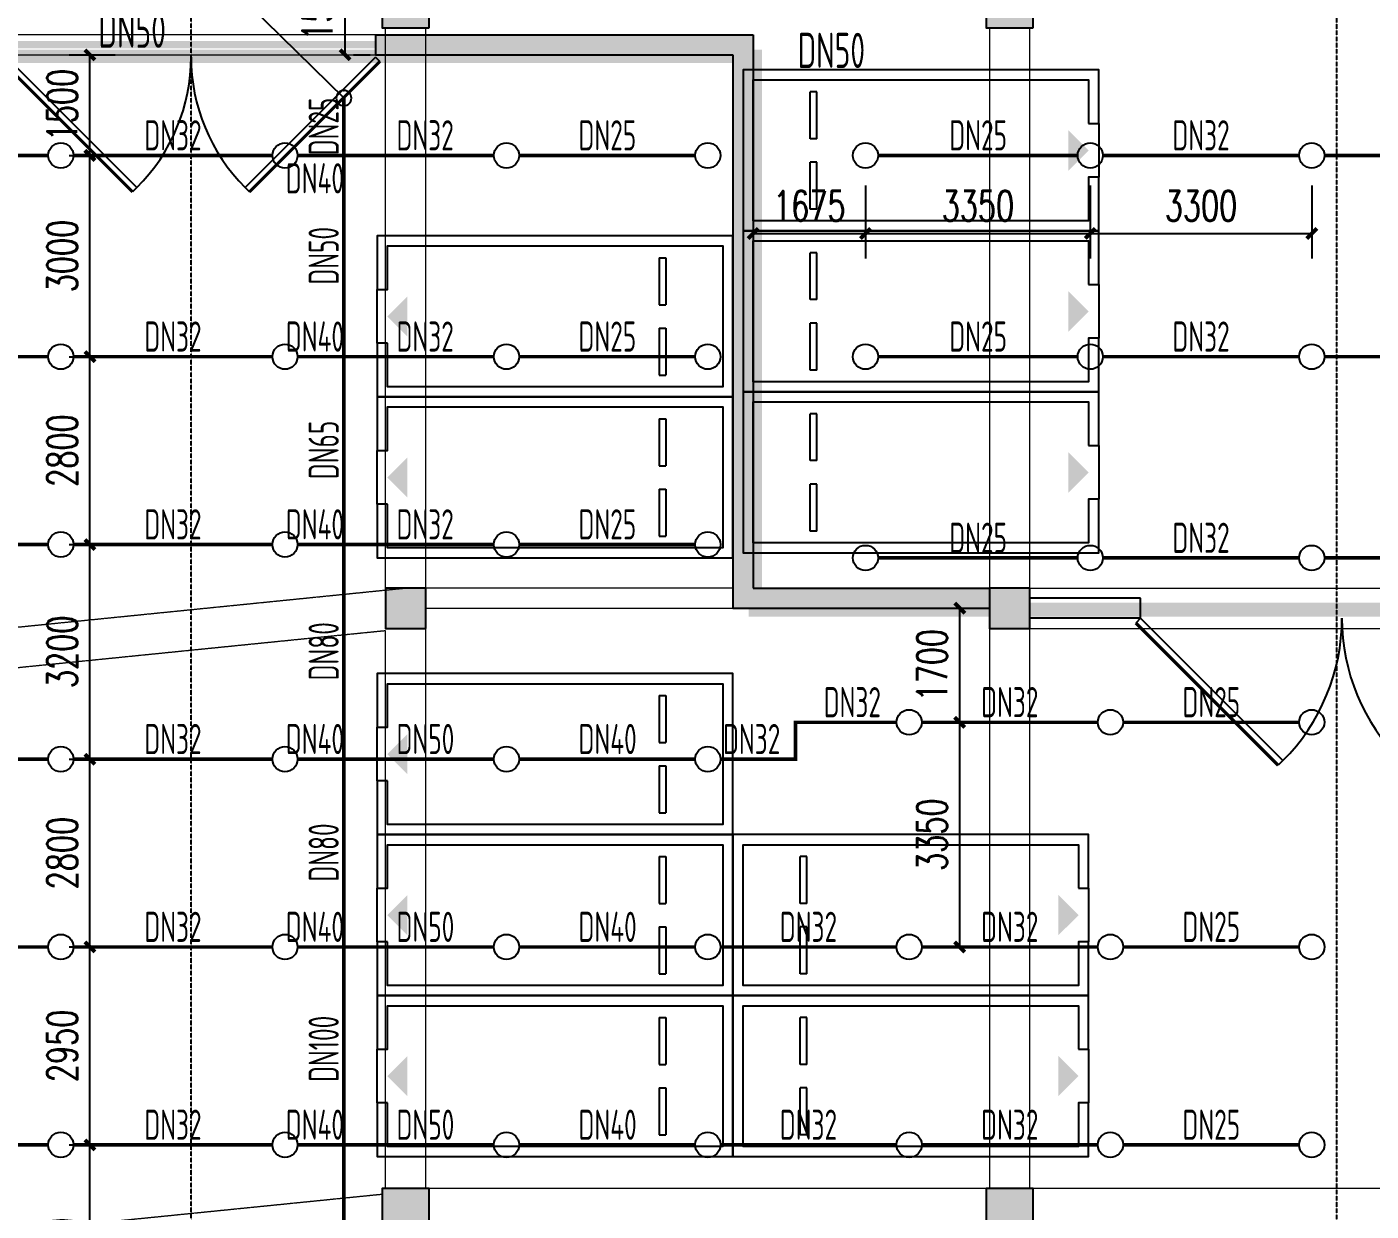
# Model space of a CAD drawing. Extents: x 6824721 to 16538177, y 2478193 to 6665639.
# Drawn here: x 8810068 to 8830099, y 2838464 to 2856118 of the extents above; entities that cross this region are included whole.
import ezdxf

# ---------------------------------------------------------------- set-up
doc = ezdxf.new("R2010")
doc.units = 0
doc.header["$LTSCALE"] = 10
doc.linetypes.add('__DASH', pattern=[0.35, 0.25, -0.1])
doc.linetypes.add('DASH', pattern=[0.35, 0.25, -0.1])
for name, color, linetype in [('0-wo', 8, 'Continuous'), ('00-停车位', 67, 'Continuous'), ('PUB_HATCH', 8, 'Continuous'), ('S-梁-虚线', 4, 'DASH'), ('W-EQUIP_喷头', 7, 'Continuous'), ('W-PIPE-喷淋中', 6, 'Continuous'), ('W-TEXT_喷淋', 7, 'Continuous'), ('W-TWT_DIM', 3, 'Continuous'), ('W-TWT_LEAD', 3, 'Continuous'), ('W-VALVE_喷淋', 7, 'Continuous'), ('WALL', 9, 'Continuous')]:
    doc.layers.add(name, color=color, linetype=linetype)
doc.layers.add('钢梁', color=141, linetype='Continuous', lineweight=18)
doc.styles.add('_TCH_DIM_T3', font='SIMPLEX', dxfattribs={"width": 0.7058823529411765, "bigfont": 'GBCBIG'})
doc.styles.add('_TWT_PIPEDN', font='TSSDENG', dxfattribs={"width": 0.8, "height": 3.5, "bigfont": 'TSSDCHN'})
doc.styles.add('_TWT_SERIAL', font='TSSDENG', dxfattribs={"width": 0.8, "height": 3.5, "bigfont": 'TSSDCHN'})
doc.dimstyles.new('_TWT_ARCH&&150', dxfattribs={"dimtxt": 446.25, "dimasz": 150, "dimexe": 375, "dimexo": 450, "dimgap": 189.375, "dimtad": 1, "dimdec": 0, "dimzin": 0, "dimdsep": 46, "dimtxsty": '_TCH_DIM_T3', "dimblk": 'ARCHTICK', "dimcen": 0.09, "dimclrt": 7, "dimazin": 2, "dimtfac": 1, "dimtdec": 0, "dimtix": 1, "dimtmove": 2, "dimatfit": 3, "dimfxl": 0, "dimtolj": 1, "dimtzin": 0, "dimarcsym": 0})

# ---------------------------------------------------------------- blocks, each defined once
blk = doc.blocks.new('车位2400x5300')
at = {"layer": '00-停车位', "color": 251}
for p, q in [((-875.0000003257592, -999.9999994831742), (-175.0000002066081, -999.9999997530249)), ((-875.000000289845, -1099.999999602442), (-875.0000003257592, -999.9999994831742)), ((-175.0000002302695, -1099.999999887135), (-175.0000002066081, -999.9999997530249)), ((174.9999996740953, -999.9999999190914), (874.999999733729, -999.9999999803258)), ((174.9999997100967, -1099.999999993597), (174.9999996740953, -999.9999999190914)), ((874.9999996504921, -1100.000000084518), (874.999999733729, -999.9999999803258)), ((-875.000000289845, -1099.999999602442), (-175.0000002302695, -1099.999999887135)), ((174.9999997100967, -1099.999999993597), (874.9999996504921, -1100.000000084518)), ((399.999998669693, -5300.000000061758), (-400.0000013302197, -5299.999999670137))]:
    blk.add_line(p, q, dxfattribs=at)
blk.add_lwpolyline([(399.9999987648043, -5150.000000166066), (399.9999986697221, -5300.000000046857), (1199.999998669693, -5300.000000295637), (1200.000000029773, -2.955785021185875e-07), (-1200.000000029744, 2.95636709779501e-07), (-1200.00000133022, -5299.99999970448), (-400.0000013302197, -5299.999999893655), (-400.0000012947712, -5149.999999893655), (-1050.0000012948, -5149.99999973987), (-1050.000000005617, -149.9999996951665), (1049.99999993472, -150.0000002600718), (1049.999998764833, -5150.000000260072), (399.9999987648043, -5150.000000166066)], dxfattribs=at)
blk.add_lwpolyline([(-1.235195668414235e-06, -5150.00000004482, 0, 599.9999999999999, 0), (-1.104664988815784e-06, -4850.000000059721, 599.9999999999999, 599.9999999999999, 0)], format="xyseb", dxfattribs=at)
blk = doc.blocks.new('_FZH')
blk.add_lwpolyline([(-0.5, -0.5), (0.5, -0.5), (0.5, 0.5), (-0.5, 0.5)], close=True)
at = {"layer": 'PUB_HATCH'}
blk.add_solid([(-0.5, -0.5), (0.5, -0.5), (-0.5, 0.5), (0.5, 0.5)], dxfattribs=at)
blk = doc.blocks.new('$DorLib2D$00000091')
for p, q in [((-0.1464466094066097, 0.3952200572599196), (-0.1582317224264216, 0.407005170279696)), ((0.1464466094068371, 0.3952200572599196), (0.158231722426649, 0.407005170279696)), ((-0.4999999999998863, 0.04166666666665719), (-0.1464466094066381, 0.3952200572599196)), ((0.5000000000001137, 0.04166666666665719), (0.1464466094068655, 0.3952200572599196)), ((-0.4999999999998863, 0.04166666666665719), (-0.5117851130196698, 0.05345177968641934)), ((0.5000000000001137, 0.04166666666665719), (0.5117851130198972, 0.05345177968641934))]:
    blk.add_line(p, q)
at = {"const_width": 0.008333333333333333}
for points in [[(-0.5117851130196698, 0.05345177968643355), (-0.1582317224264216, 0.4070051702796817)], [(0.5117851130198687, 0.05345177968643355), (0.158231722426649, 0.4070051702796817)]]:
    blk.add_lwpolyline(points, dxfattribs=at)
for centre, start, end in [((-0.4999999999998579, 0.04166666666665719), 0, 45), ((0.5000000000000853, 0.04166666666665719), 135, 180)]:
    blk.add_arc(centre, 0.4999999999999806, start, end)
blk = doc.blocks.new('$DorLib2D$00000213')
at = {"color": 0, "linetype": 'DASH', "const_width": 0.02}
blk.add_lwpolyline([(0.5, 3.552713678800501e-15), (-0.5, 3.552713678800501e-15)], dxfattribs=at)
blk = doc.blocks.new('jkytk')
at = {"layer": 'WALL', "color": 1, "const_width": 200}
for points in [[(8549988.8075511, 2856076.513839817), (8515538.789229631, 2856076.513838617), (8515538.789230308, 2864326.225157556), (8498934.517909504, 2864326.289717115), (8498934.517909504, 2895326.034996376), (8528588.807516782, 2895401.513839818)], [(8498858.50998679, 2828326.513839813), (8482775.643551422, 2828326.513839813), (8482775.643551422, 2792326.513839813), (8498890.677349435, 2792326.530132955), (8498890.686447557, 2783327.863057199), (8504550.404455028, 2783327.863057199), (8512896.800501268, 2775812.734301852), (8515478.92018808, 2778680.468740816), (8515478.92018808, 2788842.909281647), (8565855.82442253, 2844792.129581025), (8558487.594235431, 2851426.513840814), (8549988.8075511, 2851426.513840817), (8549988.8075511, 2856072.318588112), (8515538.78922963, 2856072.318590939), (8515538.82132189, 2864326.225157431), (8498940.404423974, 2864324.752772117), (8498888.807553863, 2828326.513839813)]]:
    blk.add_lwpolyline(points, dxfattribs=at)
blk = doc.blocks.new('LIANGMOBAN')
at = {"layer": 'S-梁-虚线', "color": 8, "lineweight": 18}
for p, q in [((1945791.28436121, 142028.4659265645), (1940291.28436121, 142028.4659265645)), ((1945941.350993063, 133778.4659268088), (1945941.350993063, 142128.4659268088)), ((1946541.350993063, 133778.4659268088), (1946541.350993063, 142128.4659268088)), ((1954941.350993063, 142128.4659268088), (1954941.350993063, 133778.4659268088)), ((1955541.350993063, 133778.4659268088), (1955541.350993063, 142128.4659268088)), ((1940291.28436121, 141728.4659265645), (1945791.28436121, 141728.4659265645)), ((1939091.351028987, 133060.1836387495), (1946196.314685821, 133775.4484398664)), ((1951116.332557255, 133778.4659268088), (1946541.350993063, 133778.4659268088)), ((1955541.350993063, 133778.4659268088), (1963941.350993063, 133778.4659268088)), ((1946541.350993063, 133478.4659268088), (1951116.332557255, 133478.4659268088)), ((1939091.351028987, 132457.1508997231), (1945941.350993063, 133146.748214868)), ((1945941.350993063, 124828.4659268088), (1945941.350993063, 133146.748214868)), ((1946541.350993063, 124828.4659268088), (1946541.350993063, 133178.4659268088)), ((1954941.350993063, 133178.4659268088), (1954941.350993063, 124828.4659268088)), ((1955541.350993063, 124828.4659268088), (1955541.350993063, 133178.4659268088)), ((1955541.350993063, 133178.4659268088), (1963941.350993063, 133178.4659268088)), ((1954891.350993063, 124828.4659268088), (1946591.350993063, 124828.4659268088)), ((1963891.350993063, 124828.4659268088), (1955591.350993063, 124828.4659268088)), ((1939091.351028987, 124060.1836387495), (1945891.350993063, 124744.7473968232))]:
    blk.add_line(p, q, dxfattribs=at)
blk = doc.blocks.new('_ArchTick')
at = {"color": 0, "linetype": 'ByBlock', "const_width": 0.4}
blk.add_lwpolyline([(-0.5, -0.5), (0.5, 0.5)], dxfattribs=at)
blk = doc.blocks.new('*D527')
at = {"layer": 'Defpoints', "color": 0, "transparency": 16777216}
for p in [(8810246.597887717, 2839451.476989345), (8811007.368329551, 2839451.476989345), (8810246.597887717, 2836201.476989338)]:
    blk.add_point(p, dxfattribs=at)
at = {"layer": 'W-TWT_DIM', "color": 0, "lineweight": -2, "transparency": 16777216}
for p, q in [((8810696.597887717, 2839451.476989345), (8811382.368329551, 2839451.476989345)), ((8811007.368329551, 2836201.476989338), (8811007.368329551, 2839451.476989345)), ((8810696.597887717, 2836201.476989338), (8811382.368329551, 2836201.476989338))]:
    blk.add_line(p, q, dxfattribs=at)
at = {"layer": 'W-TWT_DIM', "color": 0, "lineweight": -2, "transparency": 16777216, "xscale": 150, "yscale": 150, "zscale": 150}
for p, rotation in [((8811007.368329551, 2839451.476989345), 90), ((8811007.368329551, 2836201.476989338), 270)]:
    blk.add_blockref('_ArchTick', p, dxfattribs=dict(at, rotation=rotation))
at = {"layer": 'W-TWT_DIM', "color": 7, "transparency": 16777216, "insert": (8810594.868329551, 2837826.476989343), "char_height": 446.25, "attachment_point": 5, "rotation": 90, "style": '_TCH_DIM_T3'}
blk.add_mtext('\\A1;3250', dxfattribs=at)
blk = doc.blocks.new('*D528')
at = {"layer": 'Defpoints', "color": 0, "transparency": 16777216}
for p in [(8810246.597887717, 2842401.476989326), (8811007.368329551, 2842401.476989326), (8810246.597887717, 2839451.476989345)]:
    blk.add_point(p, dxfattribs=at)
at = {"layer": 'W-TWT_DIM', "color": 0, "lineweight": -2, "transparency": 16777216}
for p, q in [((8810696.597887717, 2842401.476989326), (8811382.368329551, 2842401.476989326)), ((8811007.368329551, 2839451.476989345), (8811007.368329551, 2842401.476989326)), ((8810696.597887717, 2839451.476989345), (8811382.368329551, 2839451.476989345))]:
    blk.add_line(p, q, dxfattribs=at)
at = {"layer": 'W-TWT_DIM', "color": 0, "lineweight": -2, "transparency": 16777216, "xscale": 150, "yscale": 150, "zscale": 150}
for p, rotation in [((8811007.368329551, 2842401.476989326), 90), ((8811007.368329551, 2839451.476989345), 270)]:
    blk.add_blockref('_ArchTick', p, dxfattribs=dict(at, rotation=rotation))
at = {"layer": 'W-TWT_DIM', "color": 7, "transparency": 16777216, "insert": (8810594.868329551, 2840926.476989337), "char_height": 446.25, "attachment_point": 5, "rotation": 90, "style": '_TCH_DIM_T3'}
blk.add_mtext('\\A1;2950', dxfattribs=at)
blk = doc.blocks.new('*D529')
at = {"layer": 'Defpoints', "color": 0, "transparency": 16777216}
for p in [(8810246.597887717, 2845201.476989313), (8811007.368329551, 2845201.476989313), (8810246.597887717, 2842401.476989326)]:
    blk.add_point(p, dxfattribs=at)
at = {"layer": 'W-TWT_DIM', "color": 0, "lineweight": -2, "transparency": 16777216}
for p, q in [((8810696.597887717, 2845201.476989313), (8811382.368329551, 2845201.476989313)), ((8811007.368329551, 2842401.476989326), (8811007.368329551, 2845201.476989313)), ((8810696.597887717, 2842401.476989326), (8811382.368329551, 2842401.476989326))]:
    blk.add_line(p, q, dxfattribs=at)
at = {"layer": 'W-TWT_DIM', "color": 0, "lineweight": -2, "transparency": 16777216, "xscale": 150, "yscale": 150, "zscale": 150}
for p, rotation in [((8811007.368329551, 2845201.476989313), 90), ((8811007.368329551, 2842401.476989326), 270)]:
    blk.add_blockref('_ArchTick', p, dxfattribs=dict(at, rotation=rotation))
at = {"layer": 'W-TWT_DIM', "color": 7, "transparency": 16777216, "insert": (8810594.868329551, 2843801.476989321), "char_height": 446.25, "attachment_point": 5, "rotation": 90, "style": '_TCH_DIM_T3'}
blk.add_mtext('\\A1;2800', dxfattribs=at)
blk = doc.blocks.new('*D530')
at = {"layer": 'Defpoints', "color": 0, "transparency": 16777216}
for p in [(8810246.597887717, 2848401.476989326), (8811007.368329551, 2848401.476989326), (8810246.597887717, 2845201.476989313)]:
    blk.add_point(p, dxfattribs=at)
at = {"layer": 'W-TWT_DIM', "color": 0, "lineweight": -2, "transparency": 16777216}
for p, q in [((8810696.597887717, 2848401.476989326), (8811382.368329551, 2848401.476989326)), ((8811007.368329551, 2845201.476989313), (8811007.368329551, 2848401.476989326)), ((8810696.597887717, 2845201.476989313), (8811382.368329551, 2845201.476989313))]:
    blk.add_line(p, q, dxfattribs=at)
at = {"layer": 'W-TWT_DIM', "color": 0, "lineweight": -2, "transparency": 16777216, "xscale": 150, "yscale": 150, "zscale": 150}
for p, rotation in [((8811007.368329551, 2848401.476989326), 90), ((8811007.368329551, 2845201.476989313), 270)]:
    blk.add_blockref('_ArchTick', p, dxfattribs=dict(at, rotation=rotation))
at = {"layer": 'W-TWT_DIM', "color": 7, "transparency": 16777216, "insert": (8810594.868329551, 2846801.476989321), "char_height": 446.25, "attachment_point": 5, "rotation": 90, "style": '_TCH_DIM_T3'}
blk.add_mtext('\\A1;3200', dxfattribs=at)
blk = doc.blocks.new('*D531')
at = {"layer": 'Defpoints', "color": 0, "transparency": 16777216}
for p in [(8810246.597887717, 2851201.476989364), (8811007.368329551, 2851201.476989364), (8810246.597887717, 2848401.476989326)]:
    blk.add_point(p, dxfattribs=at)
at = {"layer": 'W-TWT_DIM', "color": 0, "lineweight": -2, "transparency": 16777216}
for p, q in [((8810696.597887717, 2851201.476989364), (8811382.368329551, 2851201.476989364)), ((8811007.368329551, 2848401.476989326), (8811007.368329551, 2851201.476989364)), ((8810696.597887717, 2848401.476989326), (8811382.368329551, 2848401.476989326))]:
    blk.add_line(p, q, dxfattribs=at)
at = {"layer": 'W-TWT_DIM', "color": 0, "lineweight": -2, "transparency": 16777216, "xscale": 150, "yscale": 150, "zscale": 150}
for p, rotation in [((8811007.368329551, 2851201.476989364), 90), ((8811007.368329551, 2848401.476989326), 270)]:
    blk.add_blockref('_ArchTick', p, dxfattribs=dict(at, rotation=rotation))
at = {"layer": 'W-TWT_DIM', "color": 7, "transparency": 16777216, "insert": (8810594.868329551, 2849801.476989346), "char_height": 446.25, "attachment_point": 5, "rotation": 90, "style": '_TCH_DIM_T3'}
blk.add_mtext('\\A1;2800', dxfattribs=at)
blk = doc.blocks.new('*D532')
at = {"layer": 'Defpoints', "color": 0, "transparency": 16777216}
for p in [(8810246.597887717, 2854201.47698934), (8811007.368329551, 2854201.47698934), (8810246.597887717, 2851201.476989364)]:
    blk.add_point(p, dxfattribs=at)
at = {"layer": 'W-TWT_DIM', "color": 0, "lineweight": -2, "transparency": 16777216}
for p, q in [((8810696.597887717, 2854201.47698934), (8811382.368329551, 2854201.47698934)), ((8811007.368329551, 2851201.476989364), (8811007.368329551, 2854201.47698934)), ((8810696.597887717, 2851201.476989364), (8811382.368329551, 2851201.476989364))]:
    blk.add_line(p, q, dxfattribs=at)
at = {"layer": 'W-TWT_DIM', "color": 0, "lineweight": -2, "transparency": 16777216, "xscale": 150, "yscale": 150, "zscale": 150}
for p, rotation in [((8811007.368329551, 2854201.47698934), 90), ((8811007.368329551, 2851201.476989364), 270)]:
    blk.add_blockref('_ArchTick', p, dxfattribs=dict(at, rotation=rotation))
at = {"layer": 'W-TWT_DIM', "color": 7, "transparency": 16777216, "insert": (8810594.868329551, 2852701.476989354), "char_height": 446.25, "attachment_point": 5, "rotation": 90, "style": '_TCH_DIM_T3'}
blk.add_mtext('\\A1;3000', dxfattribs=at)
blk = doc.blocks.new('*D533')
at = {"layer": 'Defpoints', "color": 0, "transparency": 16777216}
for p in [(8810246.597887717, 2855701.476989342), (8811007.368329551, 2855701.476989342), (8810246.597887717, 2854201.47698934)]:
    blk.add_point(p, dxfattribs=at)
at = {"layer": 'W-TWT_DIM', "color": 0, "lineweight": -2, "transparency": 16777216}
for p, q in [((8810696.597887717, 2855701.476989342), (8811382.368329551, 2855701.476989342)), ((8811007.368329551, 2854201.47698934), (8811007.368329551, 2855701.476989342)), ((8810696.597887717, 2854201.47698934), (8811382.368329551, 2854201.47698934))]:
    blk.add_line(p, q, dxfattribs=at)
at = {"layer": 'W-TWT_DIM', "color": 0, "lineweight": -2, "transparency": 16777216, "xscale": 150, "yscale": 150, "zscale": 150}
for p, rotation in [((8811007.368329551, 2855701.476989342), 90), ((8811007.368329551, 2854201.47698934), 270)]:
    blk.add_blockref('_ArchTick', p, dxfattribs=dict(at, rotation=rotation))
at = {"layer": 'W-TWT_DIM', "color": 7, "transparency": 16777216, "insert": (8810594.868329551, 2854951.476989342), "char_height": 446.25, "attachment_point": 5, "rotation": 90, "style": '_TCH_DIM_T3'}
blk.add_mtext('\\A1;1500', dxfattribs=at)
blk = doc.blocks.new('*D570')
at = {"layer": 'Defpoints', "color": 0, "transparency": 16777216}
for p in [(8823264.191844922, 2845751.476989339), (8823968.63595635, 2845751.476989339), (8823264.191844922, 2842401.476989324)]:
    blk.add_point(p, dxfattribs=at)
at = {"layer": 'W-TWT_DIM', "color": 0, "lineweight": -2, "transparency": 16777216}
for p, q in [((8823714.191844922, 2845751.476989339), (8824343.63595635, 2845751.476989339)), ((8823968.63595635, 2842401.476989324), (8823968.63595635, 2845751.476989339)), ((8823714.191844922, 2842401.476989324), (8824343.63595635, 2842401.476989324))]:
    blk.add_line(p, q, dxfattribs=at)
at = {"layer": 'W-TWT_DIM', "color": 0, "lineweight": -2, "transparency": 16777216, "xscale": 150, "yscale": 150, "zscale": 150}
for p, rotation in [((8823968.63595635, 2845751.476989339), 90), ((8823968.63595635, 2842401.476989324), 270)]:
    blk.add_blockref('_ArchTick', p, dxfattribs=dict(at, rotation=rotation))
at = {"layer": 'W-TWT_DIM', "color": 7, "transparency": 16777216, "insert": (8823556.13595635, 2844076.476989333), "char_height": 446.25, "attachment_point": 5, "rotation": 90, "style": '_TCH_DIM_T3'}
blk.add_mtext('\\A1;3350', dxfattribs=at)
blk = doc.blocks.new('*D571')
at = {"layer": 'Defpoints', "color": 0, "transparency": 16777216}
for p in [(8823264.191844922, 2847451.476989341), (8823968.63595635, 2847451.476989341), (8823264.191844922, 2845751.476989339)]:
    blk.add_point(p, dxfattribs=at)
at = {"layer": 'W-TWT_DIM', "color": 0, "lineweight": -2, "transparency": 16777216}
for p, q in [((8823714.191844922, 2847451.476989341), (8824343.63595635, 2847451.476989341)), ((8823968.63595635, 2845751.476989339), (8823968.63595635, 2847451.476989341)), ((8823714.191844922, 2845751.476989339), (8824343.63595635, 2845751.476989339))]:
    blk.add_line(p, q, dxfattribs=at)
at = {"layer": 'W-TWT_DIM', "color": 0, "lineweight": -2, "transparency": 16777216, "xscale": 150, "yscale": 150, "zscale": 150}
for p, rotation in [((8823968.63595635, 2847451.476989341), 90), ((8823968.63595635, 2845751.476989339), 270)]:
    blk.add_blockref('_ArchTick', p, dxfattribs=dict(at, rotation=rotation))
at = {"layer": 'W-TWT_DIM', "color": 7, "transparency": 16777216, "insert": (8823556.13595635, 2846601.476989341), "char_height": 446.25, "attachment_point": 5, "rotation": 90, "style": '_TCH_DIM_T3'}
blk.add_mtext('\\A1;1700', dxfattribs=at)
blk = doc.blocks.new('*D975')
at = {"layer": 'Defpoints', "color": 0, "transparency": 16777216}
for p in [(8814484.477007745, 2857201.476989344), (8814809.370841423, 2857201.476989344), (8814484.477007745, 2855701.476989342)]:
    blk.add_point(p, dxfattribs=at)
at = {"layer": 'W-TWT_DIM', "color": 0, "lineweight": -2, "transparency": 16777216}
for p, q in [((8814809.370841423, 2855701.476989342), (8814809.370841423, 2857201.476989344)), ((8814934.477007745, 2857201.476989344), (8815184.370841423, 2857201.476989344)), ((8814934.477007745, 2855701.476989342), (8815184.370841423, 2855701.476989342))]:
    blk.add_line(p, q, dxfattribs=at)
at = {"layer": 'W-TWT_DIM', "color": 0, "lineweight": -2, "transparency": 16777216, "xscale": 150, "yscale": 150, "zscale": 150}
for p, rotation in [((8814809.370841423, 2857201.476989344), 90), ((8814809.370841423, 2855701.476989342), 270)]:
    blk.add_blockref('_ArchTick', p, dxfattribs=dict(at, rotation=rotation))
at = {"layer": 'W-TWT_DIM', "color": 7, "transparency": 16777216, "insert": (8814396.870841423, 2856451.476989344), "char_height": 446.25, "attachment_point": 5, "rotation": 90, "style": '_TCH_DIM_T3'}
blk.add_mtext('\\A1;1500', dxfattribs=at)
blk = doc.blocks.new('*D1552')
at = {"layer": 'Defpoints', "color": 0, "transparency": 16777216}
for p in [(8825914.083965475, 2854201.476988472), (8829214.083965523, 2854201.476987584), (8829214.083965523, 2853038.217488886)]:
    blk.add_point(p, dxfattribs=at)
at = {"layer": 'W-TWT_DIM', "color": 0, "lineweight": -2, "transparency": 16777216}
for p, q in [((8825914.083965475, 2853751.476988472), (8825914.083965475, 2852663.217488886)), ((8829214.083965523, 2853751.476987584), (8829214.083965523, 2852663.217488886)), ((8825914.083965475, 2853038.217488886), (8829214.083965523, 2853038.217488886))]:
    blk.add_line(p, q, dxfattribs=at)
at = {"layer": 'W-TWT_DIM', "color": 0, "lineweight": -2, "transparency": 16777216, "xscale": 150, "yscale": 150, "zscale": 150, "rotation": 180}
blk.add_blockref('_ArchTick', (8825914.083965475, 2853038.217488886), dxfattribs=at)
at = {"layer": 'W-TWT_DIM', "color": 0, "lineweight": -2, "transparency": 16777216, "xscale": 150, "yscale": 150, "zscale": 150}
blk.add_blockref('_ArchTick', (8829214.083965523, 2853038.217488886), dxfattribs=at)
at = {"layer": 'W-TWT_DIM', "color": 7, "transparency": 16777216, "insert": (8827564.083965499, 2853450.717488886), "char_height": 446.25, "attachment_point": 5, "style": '_TCH_DIM_T3'}
blk.add_mtext('\\A1;3300', dxfattribs=at)
blk = doc.blocks.new('*D1553')
at = {"layer": 'Defpoints', "color": 0, "transparency": 16777216}
for p in [(8822564.08396472, 2854201.476989373), (8825914.083965475, 2854201.476988472), (8825914.083965475, 2853038.21748978)]:
    blk.add_point(p, dxfattribs=at)
at = {"layer": 'W-TWT_DIM', "color": 0, "lineweight": -2, "transparency": 16777216}
for p, q in [((8822564.08396472, 2853751.476989373), (8822564.08396472, 2852663.21748978)), ((8825914.083965475, 2853751.476988472), (8825914.083965475, 2852663.21748978)), ((8822564.08396472, 2853038.21748978), (8825914.083965475, 2853038.21748978))]:
    blk.add_line(p, q, dxfattribs=at)
at = {"layer": 'W-TWT_DIM', "color": 0, "lineweight": -2, "transparency": 16777216, "xscale": 150, "yscale": 150, "zscale": 150, "rotation": 180}
blk.add_blockref('_ArchTick', (8822564.08396472, 2853038.21748978), dxfattribs=at)
at = {"layer": 'W-TWT_DIM', "color": 0, "lineweight": -2, "transparency": 16777216, "xscale": 150, "yscale": 150, "zscale": 150}
blk.add_blockref('_ArchTick', (8825914.083965475, 2853038.21748978), dxfattribs=at)
at = {"layer": 'W-TWT_DIM', "color": 7, "transparency": 16777216, "insert": (8824239.083965097, 2853450.71748978), "char_height": 446.25, "attachment_point": 5, "style": '_TCH_DIM_T3'}
blk.add_mtext('\\A1;3350', dxfattribs=at)
blk = doc.blocks.new('*D1554')
at = {"layer": 'Defpoints', "color": 0, "transparency": 16777216}
for p in [(8820889.065529723, 2854201.476989824), (8822564.08396472, 2854201.476989373), (8822564.08396472, 2853038.217490457)]:
    blk.add_point(p, dxfattribs=at)
at = {"layer": 'W-TWT_DIM', "color": 0, "lineweight": -2, "transparency": 16777216}
for p, q in [((8820889.065529723, 2853751.476989824), (8820889.065529723, 2852663.217490457)), ((8822564.08396472, 2853751.476989373), (8822564.08396472, 2852663.217490457)), ((8820889.065529723, 2853038.217490457), (8822564.08396472, 2853038.217490457))]:
    blk.add_line(p, q, dxfattribs=at)
at = {"layer": 'W-TWT_DIM', "color": 0, "lineweight": -2, "transparency": 16777216, "xscale": 150, "yscale": 150, "zscale": 150, "rotation": 180}
blk.add_blockref('_ArchTick', (8820889.065529723, 2853038.217490457), dxfattribs=at)
at = {"layer": 'W-TWT_DIM', "color": 0, "lineweight": -2, "transparency": 16777216, "xscale": 150, "yscale": 150, "zscale": 150}
blk.add_blockref('_ArchTick', (8822564.08396472, 2853038.217490457), dxfattribs=at)
at = {"layer": 'W-TWT_DIM', "color": 7, "transparency": 16777216, "insert": (8821726.574747222, 2853450.717490457), "char_height": 446.25, "attachment_point": 5, "style": '_TCH_DIM_T3'}
blk.add_mtext('\\A1;1675', dxfattribs=at)
blk = doc.blocks.new('$TwtSys$00000125')
blk.add_circle((0, 0, 1e-08), 1)
blk = doc.blocks.new('*X173')
at = {"color": 0}
for p, q in [((67764.91461955031, 41336.79867270311), (67838.15627530526, 41410.04032845804)), ((67846.24639989939, 41260.32993718488), (67765.16393837144, 41341.41239871283)), ((67827.86761093223, 41261.03105662239), (67765.86505780894, 41323.03360974567)), ((67766.31683968609, 41320.52322330922), (67854.43172469914, 41408.63810832227)), ((67861.12569166771, 41263.12831494623), (67767.96231613279, 41356.29169048114)), ((67768.51269592793, 41358.07441861039), (67816.88052939797, 41406.44225208042)), ((67770.37889283132, 41306.90760692478), (67868.04734108358, 41404.57605517704)), ((67873.7799207103, 41268.15175543331), (67772.98575661988, 41368.94591952373)), ((67776.35809665434, 41295.20914121813), (67879.74580679023, 41398.59685135402)), ((67799.08719693635, 41272.13380108859), (67776.96780227515, 41294.2531957498)), ((67884.69669722293, 41274.91264845033), (67779.74664963689, 41379.86269603638)), ((67783.942907799, 41285.11628283314), (67889.83866517522, 41391.01204020935)), ((67894.08069647699, 41283.20631872593), (67788.0403199125, 41389.24669529043)), ((67793.01860662164, 41276.51431212611), (67898.44063588225, 41381.93634138671)), ((67901.98007460662, 41292.98461012597), (67797.81861131253, 41397.14607342006)), ((67803.60597698425, 41269.42401295906), (67905.5309350493, 41371.3489710241)), ((67908.31049714057, 41304.33185712168), (67809.16585830825, 41403.47649595401)), ((67815.87154134053, 41264.01190778567), (67910.94304022269, 41359.08340666784)), ((67912.81170156416, 41317.50832222775), (67822.34232341431, 41407.9777003776)), ((67830.22386143907, 41260.68655835454), (67914.26838965382, 41344.7310865693)), ((67914.86957710063, 41333.12811622096), (67837.96211740751, 41410.03557591407)), ((67847.68071078378, 41260.46573816959), (67914.48920983876, 41327.27423722458)), ((67912.73106428656, 41352.94429856468), (67857.77829975124, 41407.8970631)), ((67872.32927626256, 41267.43663411872), (67907.51831388964, 41302.62567174579))]:
    blk.add_line(p, q, dxfattribs=at)
blk = doc.blocks.new('$VALVE$00000374')
at = {"elevation": 1e-08}
blk.add_lwpolyline([(-63.21242424242519, 0, 0.9999999999999999), (63.21242424242519, 0, 0.9999999999999999), (-63.21242424242519, 0, 1.063538091272939)], format="xyb", dxfattribs=at)
at = {"color": 7}
for radius in [6.637304545454545, 4.977978409090909]:
    blk.add_circle((0, -1.818989403545856e-12, 1e-08), radius, dxfattribs=at)
for p in [(-63.21242424242519, 0, 1e-08), (63.21242424242519, 0, 1e-08)]:
    blk.add_point(p)
at = {"color": 7, "xscale": 0.0637181236379547, "yscale": 0.0637181236379547, "zscale": 0.0637181236379547}
blk.add_blockref('*X173', (-4322.571009437394, -2633.771435403703, 1e-08), dxfattribs=at)

msp = doc.modelspace()

# ---------------------------------------------------------------- hatches: boundary and pattern name
at = {"layer": '0-wo'}
for points in [[(8815264.017333638, 2855701.476917724), (8820589.06568313, 2855701.476917724), (8820889.06568313, 2856001.476917724), (8815264.017333638, 2856001.476917724)], [(8820889.06568313, 2856001.476917724), (8820589.06568313, 2855701.476917724), (8820589.06568313, 2847451.476917723), (8820889.06568313, 2847751.476917723)], [(8824414.083965499, 2847451.476917723), (8824414.083965499, 2847751.476917723), (8820889.06568313, 2847751.476917723), (8820589.06568313, 2847451.476917723)]]:
    msp.add_hatch(color=8, dxfattribs=at).paths.add_polyline_path(points)
at = {"layer": 'W-PIPE-喷淋中'}
for points in [[(8821521.657672148, 2845751.476988521), (8821495.407673009, 2845751.4769893), (8821495.407672148, 2845777.726989271)], [(8821521.657672148, 2845751.476988521), (8821521.657673782, 2845777.72698934), (8821495.407672148, 2845777.726989271)], [(8821521.65767215, 2845201.476988727), (8821521.657673009, 2845175.226989311), (8821547.907672148, 2845175.22698968)], [(8821521.65767215, 2845201.476988727), (8821547.907673009, 2845201.476989311), (8821547.907672148, 2845175.22698968)]]:
    msp.add_hatch(color=256, dxfattribs=at).paths.add_polyline_path(points)

# ---------------------------------------------------------------- linework, layer by layer
at = {"layer": '0-wo', "color": 8}
for p, q in [((8815264.017333638, 2856001.476917724), (8820889.06568313, 2856001.476917724)), ((8815264.017333638, 2856001.476917724), (8815264.017333638, 2855701.476917724)), ((8820889.06568313, 2856001.476917724), (8820889.06568313, 2847751.476917723)), ((8815264.017333638, 2855701.476917724), (8820589.06568313, 2855701.476917724)), ((8820589.06568313, 2855701.476917724), (8820589.06568313, 2847451.476917723)), ((8820889.06568313, 2847751.476917723), (8824414.083965497, 2847751.476917723)), ((8826664.017334428, 2847601.476917725), (8825014.083965499, 2847601.476917725)), ((8826664.017334428, 2847301.476917725), (8826664.017334428, 2847601.476917725)), ((8820589.06568313, 2847451.476917723), (8824414.083965497, 2847451.476917723)), ((8826664.017334428, 2847301.476917725), (8825014.083965499, 2847301.476917725))]:
    msp.add_line(p, q, dxfattribs=at)
at = {"layer": '0-wo', "color": 8, "linetype": '__DASH', "ltscale": 1.5}
msp.add_lwpolyline([(8782889.084001819, 2747876.476917693), (8788085.61168748, 2747876.476917693, 0.2125565616730491), (8790315.046163933, 2748869.085098643), (8811743.518477503, 2772667.814624285, 0.1853390449283451), (8812514.084001046, 2774675.206443334), (8812514.084001046, 2867401.476917401)], format="xyb", dxfattribs=at)
msp.add_lwpolyline([(8829589.084002098, 2803577.184191571), (8829589.084002098, 2867401.476917401)], dxfattribs=at)
at = {"layer": 'W-PIPE-喷淋中', "ltscale": 1.5, "const_width": 52.5}
for points in [[(8814790.838114519, 2854943.410187051), (8814790.838114519, 2855057.192550688)], [(8814790.838114519, 2854201.476989339), (8814790.838114519, 2854943.410187051)], [(8810386.58396551, 2854201.476989339), (8807501.583965488, 2854201.476989339)], [(8813726.58396551, 2854201.476989339), (8810761.58396551, 2854201.476989339)], [(8814101.58396551, 2854201.476989339), (8814790.838114519, 2854201.476989339)], [(8814790.838114519, 2854201.476989339), (8817026.583964761, 2854201.476989339)], [(8814790.838114519, 2851201.476989363), (8814790.838114519, 2854201.476989339)], [(8817401.583964761, 2854201.476989339), (8820026.583964773, 2854201.476989339)], [(8825726.583965477, 2854201.47698934), (8822751.58396472, 2854201.47698934)], [(8826101.583965477, 2854201.476989339), (8829026.583965521, 2854201.476989339)], [(8829401.583965521, 2854201.476989339), (8832026.583965465, 2854201.476989339)], [(8810386.58396551, 2851201.476989362), (8807501.583965488, 2851201.476989362)], [(8813726.583965514, 2851201.476989363), (8810761.58396551, 2851201.476989363)], [(8814101.583965514, 2851201.476989363), (8814790.838114519, 2851201.476989363)], [(8814790.838114519, 2851201.476989363), (8817026.583964761, 2851201.476989363)], [(8814790.838114519, 2848401.476989446), (8814790.838114519, 2851201.476989363)], [(8817401.583964761, 2851201.476989362), (8820026.583964773, 2851201.476989362)], [(8825726.583965477, 2851201.476989362), (8822751.58396472, 2851201.476989362)], [(8826101.583965477, 2851201.476989362), (8829026.583965521, 2851201.476989362)], [(8829401.583965521, 2851201.476989362), (8832026.583965465, 2851201.476989362)], [(8810386.58396551, 2848401.476989326), (8807501.583965488, 2848401.476989326)], [(8813726.583965514, 2848401.476989326), (8810761.58396551, 2848401.476989326)], [(8814101.583965514, 2848401.476989326), (8814790.838114493, 2848401.476989326)], [(8814790.838114493, 2848401.476989326), (8817026.583964761, 2848401.476989326)], [(8814790.838114519, 2845201.476988825), (8814790.838114493, 2848401.476989446)], [(8817401.583964761, 2848401.476989326), (8820026.583964773, 2848401.476989326)], [(8825726.583965477, 2848201.476989326), (8822751.58396472, 2848201.476989326)], [(8826101.583965477, 2848201.476989326), (8829026.583965521, 2848201.476989326)], [(8829401.583965521, 2848201.476989326), (8832026.583965465, 2848201.476989326)], [(8821521.657673009, 2845201.476989311), (8821521.657673009, 2845751.4769893)], [(8821521.657673784, 2845751.47698934), (8823026.58396472, 2845751.47698934)], [(8823401.58396472, 2845751.476989339), (8826026.583965477, 2845751.476989339)], [(8826401.583965477, 2845751.476989339), (8829026.583965521, 2845751.476989339)], [(8810386.58396551, 2845201.476989311), (8807501.583965488, 2845201.476989311)], [(8813726.583965514, 2845201.476989311), (8810761.58396551, 2845201.476989311)], [(8814101.583965514, 2845201.476989311), (8814790.838114493, 2845201.476989311)], [(8814790.838114493, 2845201.476989311), (8817026.583964761, 2845201.476989311)], [(8814790.83811452, 2842401.476989261), (8814790.838114519, 2845201.476988825)], [(8817401.583964761, 2845201.476989311), (8820026.583964773, 2845201.476989311)], [(8820401.583964773, 2845201.476989311), (8821521.657673009, 2845201.476989311)], [(8810386.58396551, 2842401.476989324), (8807501.583965488, 2842401.476989324)], [(8813726.583965514, 2842401.476989324), (8810761.58396551, 2842401.476989324)], [(8814101.583965514, 2842401.476989324), (8814790.838114493, 2842401.476989324)], [(8814790.83811452, 2839451.476989761), (8814790.83811452, 2842401.476989261)], [(8814790.838114493, 2842401.476989324), (8817026.583964761, 2842401.476989324)], [(8817401.583964761, 2842401.476989324), (8820026.583964773, 2842401.476989324)], [(8820401.583964773, 2842401.476989324), (8823026.583964717, 2842401.476989324)], [(8823401.583964717, 2842401.476989324), (8826026.583965477, 2842401.476989324)], [(8826401.583965477, 2842401.476989324), (8829026.583965521, 2842401.476989324)], [(8810386.583965514, 2839451.476989345), (8807501.583965488, 2839451.476989345)], [(8813726.583965514, 2839451.476989345), (8810761.583965514, 2839451.476989345)], [(8814101.583965514, 2839451.476989345), (8814790.838114493, 2839451.476989345)], [(8814790.838114522, 2836201.476989076), (8814790.83811452, 2839451.476989761)], [(8814790.838114493, 2839451.476989345), (8817026.583964761, 2839451.476989345)], [(8817401.583964761, 2839451.476989345), (8820026.583964776, 2839451.476989345)], [(8820401.583964776, 2839451.476989345), (8823026.58396472, 2839451.476989345)], [(8823401.58396472, 2839451.476989345), (8826026.583965477, 2839451.476989345)], [(8826401.583965477, 2839451.476989345), (8829026.583965521, 2839451.476989345)]]:
    msp.add_lwpolyline(points, dxfattribs=at)
at = {"layer": 'W-TWT_LEAD'}
msp.add_line((8814800.580575043, 2855050.715024981), (8813387.15181604, 2856436.253333981), dxfattribs=at)

# ---------------------------------------------------------------- block references
msp.add_blockref('jkytk', (305383.7301502675, -8645.8069593166))
at = {"layer": '0-wo', "color": 8}
for name, p, xscale, yscale, zscale, rotation in [('_FZH', (8815714.08392958, 2856451.476917265), 700, 700, 700, 90), ('_FZH', (8824714.083929574, 2856451.476917265), 700, 700, 700, 90), ('_FZH', (8815714.083965499, 2847451.476917723), 600, 600, 600, 90), ('_FZH', (8824714.083965499, 2847451.476917723), 600, 600, 600, 90), ('$DorLib2D$00000213', (8829664.017334428, 2847451.476917723), 6000, 6000, 100, 180), ('$DorLib2D$00000091', (8829664.01733443, 2847551.476917725), 6000, 6000, 100, 180), ('_FZH', (8815714.083965499, 2838451.476917723), 700, 700, 700, 90), ('_FZH', (8824714.083965499, 2838451.476917723), 700, 700, 700, 90)]:
    msp.add_blockref(name, p, dxfattribs=dict(at, xscale=xscale, yscale=yscale, zscale=zscale, rotation=rotation))
at = {"layer": '0-wo', "color": 8, "yscale": -5500, "zscale": 100}
for name, p, xscale in [('$DorLib2D$00000213', (8812514.017333638, 2855851.476917724), 5500), ('$DorLib2D$00000091', (8812514.01733364, 2855897.661199148), -5500)]:
    msp.add_blockref(name, p, dxfattribs=dict(at, xscale=xscale))
at = {"layer": '0-wo', "color": 8}
for p, rotation in [((8820739.06552976, 2854276.471012283), 90), ((8820589.084001718, 2851801.476916512), 270), ((8820739.06552976, 2851876.471012283), 90), ((8820589.084001718, 2849401.476916512), 270), ((8820739.06552976, 2849476.471012283), 90), ((8820589.084002309, 2845276.476916393), 270), ((8820589.084001718, 2842876.476916393), 270), ((8820589.08400125, 2842876.476916393), 90), ((8820589.084001718, 2840476.476916393), 270), ((8820589.08400125, 2840476.476916393), 90)]:
    msp.add_blockref('车位2400x5300', p, dxfattribs=dict(at, rotation=rotation))
at = {"layer": 'W-EQUIP_喷头', "xscale": 187.5, "yscale": 187.5, "zscale": 187.5}
for p in [(8810574.08396551, 2854201.476989339), (8813914.08396551, 2854201.476989339), (8817214.083964761, 2854201.476989339), (8820214.083964773, 2854201.47698934), (8822564.08396472, 2854201.47698934), (8825914.083965477, 2854201.476989339), (8829214.083965521, 2854201.476989339), (8810574.08396551, 2851201.476989362), (8813914.083965514, 2851201.476989363), (8817214.083964761, 2851201.476989362), (8820214.083964773, 2851201.476989362), (8822564.08396472, 2851201.476989362), (8825914.083965477, 2851201.476989362), (8829214.083965521, 2851201.476989362), (8810574.08396551, 2848401.476989326), (8813914.083965514, 2848401.476989326), (8817214.083964761, 2848401.476989326), (8820214.083964773, 2848401.476989326), (8822564.08396472, 2848201.476989326), (8825914.083965477, 2848201.476989326), (8829214.083965521, 2848201.476989326), (8823214.08396472, 2845751.47698934), (8826214.083965477, 2845751.476989339), (8829214.083965521, 2845751.476989339), (8810574.08396551, 2845201.476989311), (8813914.083965514, 2845201.476989311), (8817214.083964761, 2845201.476989311), (8820214.083964773, 2845201.476989311), (8810574.08396551, 2842401.476989324), (8813914.083965514, 2842401.476989324), (8817214.083964761, 2842401.476989324), (8820214.083964773, 2842401.476989324), (8823214.083964717, 2842401.476989324), (8826214.083965477, 2842401.476989324), (8829214.083965521, 2842401.476989325), (8810574.083965514, 2839451.476989345), (8813914.083965514, 2839451.476989345), (8817214.083964761, 2839451.476989345), (8820214.083964776, 2839451.476989345), (8823214.08396472, 2839451.476989345), (8826214.083965477, 2839451.476989345), (8829214.083965521, 2839451.476989345)]:
    msp.add_blockref('$TwtSys$00000125', p, dxfattribs=at)
at = {"layer": 'W-VALVE_喷淋', "xscale": -1.8, "yscale": -1.8, "zscale": 1.8, "rotation": 90}
msp.add_blockref('$VALVE$00000374', (8814790.838114519, 2855057.192550688), dxfattribs=at)
at = {"layer": '钢梁', "color": 6}
msp.add_blockref('LIANGMOBAN', (6869472.732972436, 2713973.010991618), dxfattribs=at)

# ---------------------------------------------------------------- texts
at = {"layer": 'W-TEXT_喷淋', "style": '_TWT_PIPEDN', "width": 0.6400000000000001}
for s, p in [('DN25', (8814715.838114519, 2854202.873231552)), ('DN50', (8814715.838114519, 2852275.015450889)), ('DN65', (8814715.838114519, 2849375.015450949)), ('DN80', (8814715.838114507, 2846375.015450671)), ('DN80', (8814715.838114522, 2843375.01545058)), ('DN100', (8814715.838114522, 2840389.246220283))]:
    msp.add_text(s, height=450, rotation=90, dxfattribs=at).set_placement(p)
for s, p in [('DN32', (8811817.622427048, 2854276.476989339)), ('DN32', (8815575.999501178, 2854276.476989339)), ('DN25', (8818287.622426305, 2854276.47698934)), ('DN25', (8823812.622426637, 2854276.47698934)), ('DN32', (8827137.622427035, 2854276.476989339)), ('DN40', (8813925.999501554, 2853635.66772895)), ('DN32', (8811817.622427052, 2851276.476989363)), ('DN40', (8813925.999501554, 2851276.476989363)), ('DN32', (8815575.999501178, 2851276.476989363)), ('DN25', (8818287.622426305, 2851276.476989362)), ('DN25', (8823812.622426637, 2851276.476989362)), ('DN32', (8827137.622427035, 2851276.476989362)), ('DN32', (8811817.622427052, 2848476.476989326)), ('DN40', (8813925.99950154, 2848476.476989326)), ('DN32', (8815575.999501163, 2848476.476989326)), ('DN25', (8818287.622426305, 2848476.476989326)), ('DN25', (8823812.622426637, 2848276.476989326)), ('DN32', (8827137.622427039, 2848276.476989326)), ('DN32', (8821941.40928079, 2845826.47698934)), ('DN32', (8824287.622426637, 2845826.47698934)), ('DN25', (8827287.622427037, 2845826.476989339)), ('DN32', (8811817.622427052, 2845276.476989311)), ('DN40', (8813925.99950154, 2845276.476989311)), ('DN50', (8815575.999501163, 2845276.476989311)), ('DN40', (8818287.622426305, 2845276.476989311)), ('DN32', (8820441.409280429, 2845276.476989311)), ('DN32', (8811817.622427052, 2842476.476989324)), ('DN40', (8813925.99950154, 2842476.476989324)), ('DN50', (8815575.999501163, 2842476.476989324)), ('DN40', (8818287.622426305, 2842476.476989324)), ('DN32', (8821287.622426284, 2842476.476989324)), ('DN32', (8824287.622426635, 2842476.476989324)), ('DN25', (8827287.622427037, 2842476.476989325)), ('DN32', (8811817.622427052, 2839526.476989345)), ('DN40', (8813925.99950154, 2839526.476989345)), ('DN50', (8815575.999501163, 2839526.476989345)), ('DN40', (8818287.622426307, 2839526.476989345)), ('DN32', (8821287.622426284, 2839526.476989345)), ('DN32', (8824287.622426637, 2839526.476989345)), ('DN25', (8827287.622427037, 2839526.476989345))]:
    msp.add_text(s, height=450, dxfattribs=at).set_placement(p)
at = {"layer": 'W-TWT_LEAD', "color": 7, "style": '_TWT_SERIAL', "width": 0.6400000000000001}
for p in [(8811134.692501694, 2855806.253333981), (8821552.952547394, 2855504.767017646)]:
    msp.add_text('DN50', height=525, dxfattribs=at).set_placement(p)

# ---------------------------------------------------------------- dimensions: what is measured, and where the dimension line sits
at = {"layer": 'W-TWT_DIM'}
for p1, p2, distance, picture, middle in [((8814484.477007745, 2855701.476989342), (8814484.477007745, 2857201.476989344), -324.89383367821574, '*D975', (8814396.870841423, 2856451.476989344)), ((8810246.597887717, 2854201.47698934), (8810246.597887717, 2855701.476989342), -760.7704418338835, '*D533', (8810594.868329551, 2854951.476989342)), ((8810246.597887717, 2851201.476989364), (8810246.597887717, 2854201.47698934), -760.7704418338835, '*D532', (8810594.868329551, 2852701.476989354)), ((8820889.065529723, 2854201.476989824), (8822564.08396472, 2854201.476989373), -1163.2594989161007, '*D1554', (8821726.574747222, 2853450.717490457)), ((8822564.08396472, 2854201.476989373), (8825914.083965475, 2854201.476988472), -1163.2594986921176, '*D1553', (8824239.083965097, 2853450.71748978)), ((8825914.083965475, 2854201.476988472), (8829214.083965523, 2854201.476987584), -1163.2594986981712, '*D1552', (8827564.083965499, 2853450.717488886)), ((8810246.597887717, 2848401.476989326), (8810246.597887717, 2851201.476989364), -760.7704418338834, '*D531', (8810594.868329551, 2849801.476989346)), ((8810246.597887717, 2845201.476989313), (8810246.597887717, 2848401.476989326), -760.7704418338836, '*D530', (8810594.868329551, 2846801.476989321)), ((8823264.191844922, 2845751.476989339), (8823264.191844922, 2847451.476989341), -704.444111429155, '*D571', (8823556.13595635, 2846601.476989341)), ((8823264.191844922, 2842401.476989324), (8823264.191844922, 2845751.476989339), -704.4441114291549, '*D570', (8823556.13595635, 2844076.476989333)), ((8810246.597887717, 2842401.476989326), (8810246.597887717, 2845201.476989313), -760.7704418338834, '*D529', (8810594.868329551, 2843801.476989321)), ((8810246.597887717, 2839451.476989345), (8810246.597887717, 2842401.476989326), -760.7704418338834, '*D528', (8810594.868329551, 2840926.476989337)), ((8810246.597887717, 2836201.476989338), (8810246.597887717, 2839451.476989345), -760.7704418338836, '*D527', (8810594.868329551, 2837826.476989343))]:
    dim = msp.add_aligned_dim(p1=p1, p2=p2, distance=distance, dimstyle='_TWT_ARCH&&150', dxfattribs=at)
    dim.commit()
    dim.dimension.update_dxf_attribs({"geometry": picture, "text_midpoint": middle})

doc.saveas('drawing.dxf')
